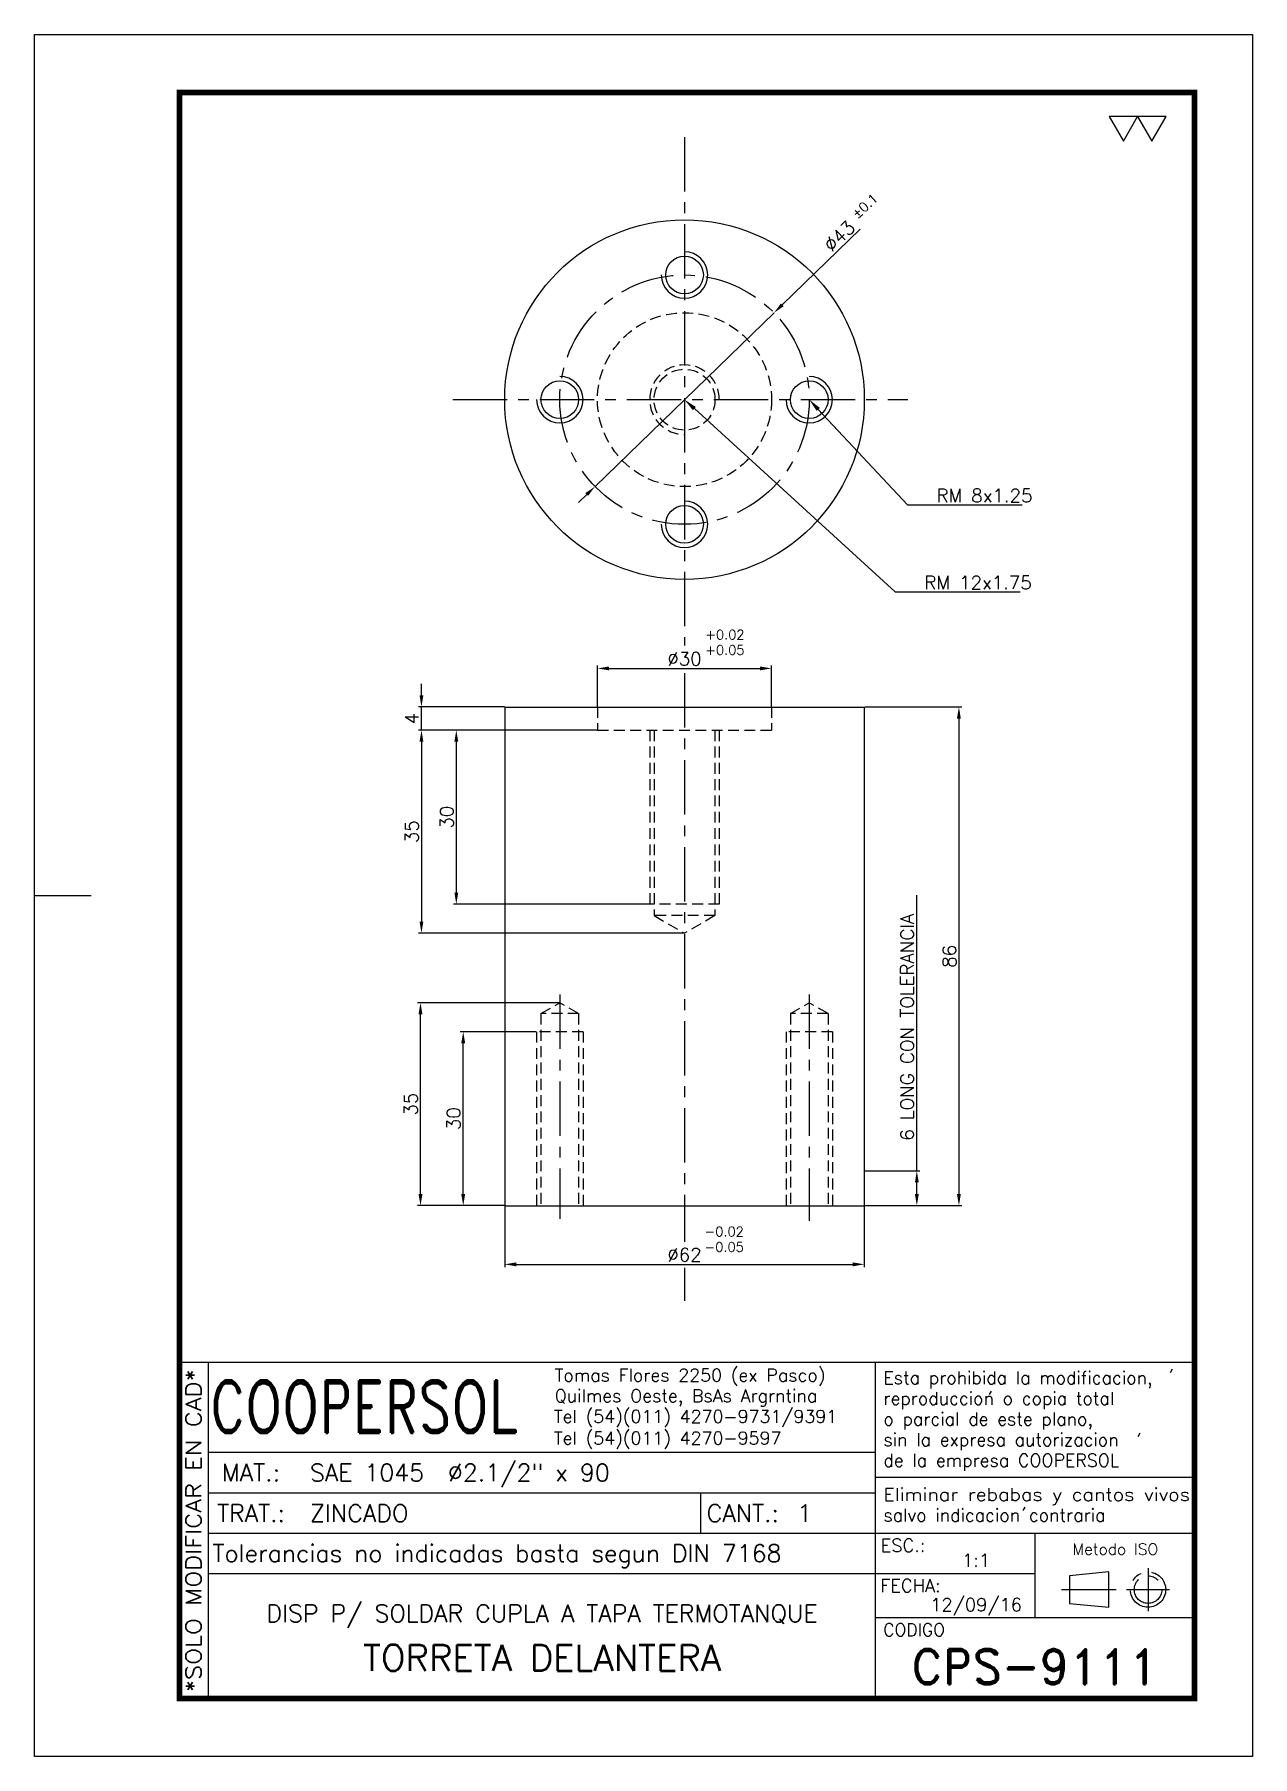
# Model space of a CAD drawing. Extents: x 0 to 210, y 0 to 297.
import ezdxf
from ezdxf import colors
from ezdxf.entities.mleader import LeaderData, LeaderLine
from ezdxf.enums import TextEntityAlignment as Align
from ezdxf.math import Vec2, Vec3

# ---------------------------------------------------------------- set-up
doc = ezdxf.new("R2010")
doc.units = 0
doc.header["$LTSCALE"] = 7.5
doc.header["$MEASUREMENT"] = 0
doc.linetypes.add('CENTER', pattern=[2, 1.25, -0.25, 0.25, -0.25])
doc.linetypes.add('HIDDEN', pattern=[0.375, 0.25, -0.125])
doc.layers.get('0').update_dxf_attribs({"linetype": 'CONTINUOUS'})
doc.layers.get('DEFPOINTS').update_dxf_attribs({"linetype": 'CONTINUOUS'})
for name, color, linetype in [('0-CO', 3, 'CONTINUOUS'), ('1', 1, 'CENTER'), ('CL', 1, 'CENTER'), ('CO', 3, 'CONTINUOUS'), ('FI', 1, 'CONTINUOUS'), ('OC', 1, 'HIDDEN')]:
    doc.layers.add(name, color=color, linetype=linetype)
doc.styles.add('ROMAND', font='ROMAND')
doc.styles.add('ROMANS', font='ROMANS.SHX')
doc.dimstyles.new('1', dxfattribs={"dimtxt": 2.3, "dimasz": 2, "dimexe": 0.5, "dimexo": 0.0625, "dimgap": 0.5, "dimtad": 1, "dimdec": 4, "dimdsep": 46, "dimtxsty": 'ROMANS', "dimcen": -2, "dimclrt": 7, "dimadec": 0, "dimazin": 0, "dimtfac": 0.869565, "dimtdec": 4, "dimtmove": 0, "dimatfit": 3, "dimfxl": 1, "dimtolj": 1, "dimarcsym": 0})

# ---------------------------------------------------------------- blocks, each defined once
blk = doc.blocks.new('A4G')
blk.add_line((0, 148.5), (9.75, 148.5))
blk.add_lwpolyline([(0, 297), (210, 297), (210, 0), (0, 0)], close=True)
at = {"const_width": 1}
blk.add_lwpolyline([(25, 287), (200, 287), (200, 10), (25, 10)], close=True, dxfattribs=at)
blk = doc.blocks.new('*D3')
at = {"layer": 'CO', "color": 0, "lineweight": -2}
for p, q in [((66.72, 183.01), (66.72, 185.01)), ((81.01, 181.01), (66.22, 181.01)), ((66.72, 177.01), (66.72, 181.01)), ((97.01, 177.01), (66.22, 177.01)), ((66.72, 175.01), (66.72, 173.01))]:
    blk.add_line(p, q, dxfattribs=at)
at = {"layer": 'CO', "color": 0}
for points in [[(66.39, 183.01), (67.05, 183.01), (66.72, 181.01)], [(66.39, 175.01), (67.05, 175.01), (66.72, 177.01)]]:
    blk.add_solid(points, dxfattribs=at)
at = {"layer": 'DEFPOINTS', "color": 0}
for p in [(66.72, 181.01), (81.07, 181.01), (97.07, 177.01)]:
    blk.add_point(p, dxfattribs=at)
at = {"layer": 'CO', "color": 7, "insert": (65.07, 179.01), "char_height": 2.3, "attachment_point": 5, "rotation": 90, "style": 'ROMANS'}
blk.add_mtext('\\A1;4', dxfattribs=at)
blk = doc.blocks.new('*D4')
at = {"layer": 'CO', "color": 0, "lineweight": -2}
for p, q in [((97.01, 177.01), (72.23, 177.01)), ((72.73, 175.01), (72.73, 149.01)), ((106.01, 147.01), (72.23, 147.01))]:
    blk.add_line(p, q, dxfattribs=at)
at = {"layer": 'CO', "color": 0}
for points in [[(72.39, 175.01), (73.06, 175.01), (72.73, 177.01)], [(72.39, 149.01), (73.06, 149.01), (72.73, 147.01)]]:
    blk.add_solid(points, dxfattribs=at)
at = {"layer": 'DEFPOINTS', "color": 0}
for p in [(97.07, 177.01), (72.73, 147.01), (106.07, 147.01)]:
    blk.add_point(p, dxfattribs=at)
at = {"layer": 'CO', "color": 7, "insert": (71.08, 162.01), "char_height": 2.3, "attachment_point": 5, "rotation": 90, "style": 'ROMANS'}
blk.add_mtext('\\A1;30', dxfattribs=at)
blk = doc.blocks.new('*D5')
at = {"layer": 'CO', "color": 0, "lineweight": -2}
for p, q in [((97.01, 177.01), (66.22, 177.01)), ((66.72, 175.01), (66.72, 144.01)), ((112.01, 142.01), (66.22, 142.01))]:
    blk.add_line(p, q, dxfattribs=at)
at = {"layer": 'CO', "color": 0}
for points in [[(66.39, 175.01), (67.05, 175.01), (66.72, 177.01)], [(66.39, 144.01), (67.05, 144.01), (66.72, 142.01)]]:
    blk.add_solid(points, dxfattribs=at)
at = {"layer": 'DEFPOINTS', "color": 0}
for p in [(97.07, 177.01), (66.72, 142.01), (112.07, 142.01)]:
    blk.add_point(p, dxfattribs=at)
at = {"layer": 'CO', "color": 7, "insert": (65.07, 159.51), "char_height": 2.3, "attachment_point": 5, "rotation": 90, "style": 'ROMANS'}
blk.add_mtext('\\A1;35', dxfattribs=at)
blk = doc.blocks.new('*D6')
at = {"layer": 'CO', "color": 0, "lineweight": -2}
for p, q in [((86.51, 125.01), (73.42, 125.01)), ((73.92, 97.01), (73.92, 123.01)), ((81.01, 95.01), (73.42, 95.01))]:
    blk.add_line(p, q, dxfattribs=at)
at = {"layer": 'CO', "color": 0}
for points in [[(73.58, 123.01), (74.25, 123.01), (73.92, 125.01)], [(73.58, 97.01), (74.25, 97.01), (73.92, 95.01)]]:
    blk.add_solid(points, dxfattribs=at)
at = {"layer": 'DEFPOINTS', "color": 0}
for p in [(73.92, 125.01), (86.57, 125.01), (81.07, 95.01)]:
    blk.add_point(p, dxfattribs=at)
at = {"layer": 'CO', "color": 7, "insert": (72.27, 110.01), "char_height": 2.3, "attachment_point": 5, "rotation": 90, "style": 'ROMANS'}
blk.add_mtext('\\A1;30', dxfattribs=at)
blk = doc.blocks.new('*D7')
at = {"layer": 'CO', "color": 0, "lineweight": -2}
for p, q in [((90.51, 130.01), (66.05, 130.01)), ((66.55, 97.01), (66.55, 128.01)), ((81.01, 95.01), (66.05, 95.01))]:
    blk.add_line(p, q, dxfattribs=at)
at = {"layer": 'CO', "color": 0}
for points in [[(66.22, 128.01), (66.89, 128.01), (66.55, 130.01)], [(66.22, 97.01), (66.89, 97.01), (66.55, 95.01)]]:
    blk.add_solid(points, dxfattribs=at)
at = {"layer": 'DEFPOINTS', "color": 0}
for p in [(66.55, 130.01), (90.57, 130.01), (81.07, 95.01)]:
    blk.add_point(p, dxfattribs=at)
at = {"layer": 'CO', "color": 7, "insert": (64.9, 112.51), "char_height": 2.3, "attachment_point": 5, "rotation": 90, "style": 'ROMANS'}
blk.add_mtext('\\A1;35', dxfattribs=at)
blk = doc.blocks.new('*D8')
at = {"layer": 'CO', "color": 0, "lineweight": -2}
for p, q in [((143.13, 181.01), (159.88, 181.01)), ((159.38, 179.01), (159.38, 97.01)), ((143.13, 95.01), (159.88, 95.01))]:
    blk.add_line(p, q, dxfattribs=at)
at = {"layer": 'CO', "color": 0}
for points in [[(159.04, 179.01), (159.71, 179.01), (159.38, 181.01)], [(159.04, 97.01), (159.71, 97.01), (159.38, 95.01)]]:
    blk.add_solid(points, dxfattribs=at)
at = {"layer": 'DEFPOINTS', "color": 0}
for p in [(143.07, 181.01), (143.07, 95.01), (159.38, 95.01)]:
    blk.add_point(p, dxfattribs=at)
at = {"layer": 'CO', "color": 7, "insert": (157.73, 138.01), "char_height": 2.3, "attachment_point": 5, "rotation": 90, "style": 'ROMANS'}
blk.add_mtext('\\A1;86', dxfattribs=at)
blk = doc.blocks.new('*D9')
at = {"layer": 'CO', "color": 0, "lineweight": -2}
for p, q in [((81.07, 94.94), (81.07, 84.39)), ((143.07, 94.94), (143.07, 84.39)), ((83.07, 84.89), (141.07, 84.89))]:
    blk.add_line(p, q, dxfattribs=at)
at = {"layer": 'CO', "color": 0}
for points in [[(83.07, 85.22), (83.07, 84.55), (81.07, 84.89)], [(141.07, 85.22), (141.07, 84.55), (143.07, 84.89)]]:
    blk.add_solid(points, dxfattribs=at)
at = {"layer": 'DEFPOINTS', "color": 0}
for p in [(81.07, 95.01), (143.07, 95.01), (143.07, 84.89)]:
    blk.add_point(p, dxfattribs=at)
at = {"layer": 'CO', "color": 7, "insert": (112.07, 86.54), "char_height": 2.3, "attachment_point": 5, "style": 'ROMANS'}
blk.add_mtext('\\A1;%%C62', dxfattribs=at)
blk = doc.blocks.new('*D10')
at = {"layer": 'CO', "color": 0, "lineweight": -2}
for p, q in [((142.36, 263.41), (128.93, 250.38)), ((96.64, 219.04), (127.5, 248.99)), ((95.21, 217.65), (93.77, 216.25))]:
    blk.add_line(p, q, dxfattribs=at)
at = {"layer": 'CO', "color": 0}
for points in [[(128.7, 250.62), (129.17, 250.14), (127.5, 248.99)], [(94.98, 217.89), (95.44, 217.41), (96.64, 219.04)]]:
    blk.add_solid(points, dxfattribs=at)
at = {"layer": 'DEFPOINTS', "color": 0}
for p in [(127.5, 248.99), (96.64, 219.04)]:
    blk.add_point(p, dxfattribs=at)
at = {"layer": 'CO', "color": 7, "insert": (138.77, 262.22), "char_height": 2.3, "attachment_point": 5, "rotation": 44.1453, "style": 'ROMANS'}
blk.add_mtext('\\A1;∅43', dxfattribs=at)
blk = doc.blocks.new('*D11')
at = {"layer": 'CO', "color": 0, "lineweight": -2}
for p, q in [((97.07, 181.07), (97.07, 188.16)), ((99.07, 187.66), (125.07, 187.66)), ((127.07, 181.07), (127.07, 188.16))]:
    blk.add_line(p, q, dxfattribs=at)
at = {"layer": 'CO', "color": 0}
for points in [[(99.07, 188), (99.07, 187.33), (97.07, 187.66)], [(125.07, 188), (125.07, 187.33), (127.07, 187.66)]]:
    blk.add_solid(points, dxfattribs=at)
at = {"layer": 'DEFPOINTS', "color": 0}
for p in [(127.07, 187.66), (97.07, 181.01), (127.07, 181.01)]:
    blk.add_point(p, dxfattribs=at)
at = {"layer": 'CO', "color": 7, "insert": (112.07, 189.31), "char_height": 2.3, "attachment_point": 5, "style": 'ROMANS'}
blk.add_mtext('\\A1;%%C30', dxfattribs=at)
blk = doc.blocks.new('TOL')
at = {"layer": '0-CO', "style": 'ROMANS'}
for tag, p in [('TOLSUP', (2.34, 3.94)), ('TOLINF', (2.34, 1.29))]:
    blk.add_attdef(tag, p, '', height=1.64, dxfattribs=at)
blk = doc.blocks.new('*D12')
at = {"layer": 'CO', "color": 0, "lineweight": -2}
for p, q in [((152.12, 101.01), (152.12, 148.58)), ((143.13, 101.01), (152.62, 101.01)), ((152.12, 97.01), (152.12, 99.01)), ((143.13, 95.01), (152.62, 95.01))]:
    blk.add_line(p, q, dxfattribs=at)
at = {"layer": 'CO', "color": 0}
for points in [[(151.79, 99.01), (152.46, 99.01), (152.12, 101.01)], [(151.79, 97.01), (152.46, 97.01), (152.12, 95.01)]]:
    blk.add_solid(points, dxfattribs=at)
at = {"layer": 'DEFPOINTS', "color": 0}
for p in [(143.07, 101.01), (152.12, 101.01), (143.07, 95.01)]:
    blk.add_point(p, dxfattribs=at)
at = {"layer": 'CO', "color": 7, "insert": (150.47, 125.79), "char_height": 2.3, "attachment_point": 5, "rotation": 90, "style": 'ROMANS'}
blk.add_mtext('\\A1;6 LONG CON TOLERANCIA', dxfattribs=at)
blk = doc.blocks.new('COOPERSOLROT-02')
for p, q in [((0, 58), (175, 58)), ((0, 0), (0, 58)), ((5, 0), (5, 58)), ((120, 0), (120, 58)), ((175, 0), (175, 58)), ((5, 42.5), (120, 42.5)), ((120, 38.19), (175, 38.19)), ((5, 35.5), (120, 35.5)), ((89.89, 28.5), (89.89, 35.5)), ((5, 28.5), (175, 28.5)), ((147.5, 14), (147.5, 28.5)), ((147.5, 21.5), (5, 21.5)), ((120, 14), (175, 14)), ((0, 0), (175, 0))]:
    blk.add_line(p, q)
at = {"color": 1, "linetype": 'CENTER'}
blk.add_line((166.98, 22.51), (166.98, 15.06), dxfattribs=at)
for points in [[(152.09, 18.79), (161.93, 18.79)], [(163.26, 18.79), (170.71, 18.79)]]:
    blk.add_lwpolyline(points, dxfattribs=at)
at = {"layer": '1'}
for points in [[(170.85, 56.26), (171.21, 56.85)], [(139.66, 52.43), (140.02, 53.02)], [(165.28, 45.22), (165.64, 45.81)], [(145.46, 32.42), (145.82, 33.01)]]:
    blk.add_lwpolyline(points, dxfattribs=at)
blk.add_lwpolyline([(160.25, 18.79), (160.25, 21.83), (153.47, 21.16), (153.47, 16.41), (160.25, 15.74)], close=True, dxfattribs=at)
for radius in [3.05, 2.37]:
    blk.add_circle((166.98, 18.79), radius, dxfattribs=at)
at = {"style": 'ROMANS', "width": 0.996387}
blk.add_text('*SOLO MODIFICAR EN CAD*', height=2.7, rotation=90, dxfattribs=at).set_placement((3.77, 1.09), (3.77, 56.81), align=Align.FIT)
at = {"style": 'ROMAND', "width": 0.75}
blk.add_text('COOPERSOL', height=9, dxfattribs=at).set_placement((5.26, 45.85))
at = {"style": 'ROMANS'}
for s, p in [('MAT.:', (7.32, 37.47)), ('TRAT.:', (6.5, 30.47)), ('CANT.:', (90.89, 30.47)), ('Tolerancias no indicadas basta segun DIN 7168', (5.7, 23.56))]:
    blk.add_text(s, height=3, dxfattribs=at).set_placement(p)
for tag, height, style, p in [('CONJUNTO', 2.3, 'ROMANS', (62.5, 17.5)), ('SUBCONJUNTO', 3, 'ROMANS', (62.5, 11.5)), ('DENOMINACION', 4.5, 'ROMANS', (62.5, 4.75)), ('COD-PLA', 6, 'ROMAND', (147.5, 5.5))]:
    blk.add_attdef(tag, text='', height=height, dxfattribs=dict(style=style)).set_placement(p, align=Align.MIDDLE)
at = {"layer": '1', "style": 'ROMANS'}
for s, height, p in [('Tomas Flores 2250 (ex Pasco)', 2.2, (64.69, 54.68)), ('Esta prohibida la modificacion,', 2.2, (121.36, 54.23)), ('Quilmes Oeste, BsAs Argrntina', 2.2, (64.69, 51.12)), ('reproduccion o copia total', 2.2, (121.36, 50.67)), ('Tel (54)(011) 4270-9731/9391', 2.2, (64.55, 47.56)), ('o parcial de este plano,', 2.2, (121.36, 47.11)), ('Tel (54)(011) 4270-9597', 2.2, (64.55, 43.83)), ('sin la expresa autorizacion ', 2.2, (121.36, 43.55)), ('de la empresa COOPERSOL', 2.2, (121.36, 39.99)), ('salvo indicacion contraria', 2.2, (121.36, 30.54)), ('ESC.:', 2.25, (120.89, 25.29)), ('FECHA:', 2.25, (120.81, 18.36)), ('CODIGO', 2.16, (121.33, 10.78))]:
    blk.add_text(s, height=height, dxfattribs=at).set_placement(p)
at = {"layer": '1', "style": 'ROMANS', "width": 0.96139}
blk.add_text('Eliminar rebabas y cantos vivos', height=2.2, dxfattribs=at).set_placement((121.34, 34.1), (174.21, 34.1), align=Align.FIT)
at = {"layer": '1', "style": 'ROMANS'}
blk.add_text('Metodo ISO', height=1.948, dxfattribs=at).set_placement((161.34, 25.77), align=Align.MIDDLE)
for tag, p in [('MAT', (22.51, 37.47)), ('TRAT', (22.51, 30.47)), ('CANT', (106.49, 30.47))]:
    blk.add_attdef(tag, p, '', height=3, dxfattribs=at)
for tag, p in [('ESC', (137.33, 22.73)), ('FECHA', (137.33, 15.06))]:
    blk.add_attdef(tag, text='', height=2.25, dxfattribs=at).set_placement(p, align=Align.CENTER)

msp = doc.modelspace()

# ---------------------------------------------------------------- linework, layer by layer
for p, q in [((81.07181, 181.00637), (81.07181, 95.00637)), ((81.07181, 181.00637), (143.07181, 181.00637)), ((143.07181, 181.00637), (143.07181, 95.00637)), ((81.07181, 95.00637), (143.07181, 95.00637))]:
    msp.add_line(p, q)
for centre, radius in [((112.07181, 234.01345), 31), ((112.07181, 255.51345), 3.25), ((90.57181, 234.01345), 3.25), ((133.57181, 234.01345), 3.25), ((112.07181, 212.51345), 3.25)]:
    msp.add_circle(centre, radius)
at = {"layer": 'CL'}
for p, q in [((112.07181, 279.29679), (112.07181, 191.58695)), ((72.12356, 234.01345), (150.59568, 234.01345)), ((112.07181, 186.85051), (112.07181, 88.76457)), ((90.57181, 131.4287), (90.57181, 92.71908)), ((133.57181, 131.4287), (133.57181, 92.37687)), ((112.07181, 84.28478), (112.07181, 78.6204))]:
    msp.add_line(p, q, dxfattribs=at)
msp.add_circle((112.07181, 234.01345), 21.5, dxfattribs=at)
at = {"layer": 'CO'}
for points in [[(187.74912, 278.60654), (190.19327, 282.83994), (185.30497, 282.83994)], [(192.63743, 278.60654), (195.08158, 282.83994), (190.19327, 282.83994)]]:
    msp.add_lwpolyline(points, close=True, dxfattribs=at)
at = {"layer": 'FI'}
for centre in [(112.07181, 255.51345), (90.57181, 234.01345), (133.57181, 234.01345), (112.07181, 212.51345)]:
    msp.add_arc(centre, 4, 180, 90, dxfattribs=at)
at = {"layer": 'OC'}
for p, q in [((97.07181, 181.00637), (97.07181, 177.00637)), ((127.07181, 181.00637), (127.07181, 177.00637)), ((97.07181, 177.00637), (127.07181, 177.00637)), ((106.07181, 177.00637), (106.07181, 147.00637)), ((106.82181, 177.00637), (106.82181, 145.03746)), ((117.32181, 177.00637), (117.32181, 145.03746)), ((118.07181, 177.00637), (118.07181, 147.00637)), ((118.07181, 147.00637), (106.07181, 147.00637)), ((106.82181, 145.03746), (112.07181, 142.00637)), ((117.32181, 145.03746), (106.82181, 145.03746)), ((117.32181, 145.03746), (112.07181, 142.00637)), ((87.32181, 128.12998), (90.57181, 130.00637)), ((87.32181, 128.12998), (87.32181, 95.00637)), ((93.82181, 128.12998), (87.32181, 128.12998)), ((93.82181, 128.12998), (90.57181, 130.00637)), ((93.82181, 128.12998), (93.82181, 95.00637)), ((130.32181, 128.12998), (133.57181, 130.00637)), ((130.32181, 128.12998), (130.32181, 95.00637)), ((136.82181, 128.12998), (130.32181, 128.12998)), ((136.82181, 128.12998), (133.57181, 130.00637)), ((136.82181, 128.12998), (136.82181, 95.00637)), ((86.57181, 125.00637), (86.57181, 95.00637)), ((94.57181, 125.00637), (86.57181, 125.00637)), ((94.57181, 125.00637), (94.57181, 95.00637)), ((129.57181, 125.00637), (129.57181, 95.00637)), ((137.57181, 125.00637), (129.57181, 125.00637)), ((137.57181, 125.00637), (137.57181, 95.00637))]:
    msp.add_line(p, q, dxfattribs=at)
for radius in [15, 5.25]:
    msp.add_circle((112.07181, 234.01345), radius, dxfattribs=at)
msp.add_arc((112.07181, 234.01345), 6, 0, 270, dxfattribs=at)

# ---------------------------------------------------------------- block references
msp.add_blockref('A4G', (0, 0))
ref = msp.add_blockref('COOPERSOLROT-02', (25, 10))
ref.add_attrib('COD-PLA', 'CPS-9111', dxfattribs={"height": 6, "style": 'ROMAND'}).set_placement((172.5, 15.5), align=Align.MIDDLE)
ref.add_attrib('FECHA', '12/09/16', dxfattribs={"layer": '1', "height": 2.25, "style": 'ROMANS'}).set_placement((162.33468, 25.061), align=Align.CENTER)
ref.add_attrib('MAT', 'SAE 1045  %%c2.1/2" x 90', (47.50529, 47.46815), dxfattribs={"layer": '1', "height": 3, "style": 'ROMANS'})
ref.add_attrib('TRAT', 'ZINCADO', (47.50529, 40.46815), dxfattribs={"layer": '1', "height": 3, "style": 'ROMANS'})
ref.add_attrib('ESC', '1:1', dxfattribs={"layer": '1', "height": 2.25, "style": 'ROMANS'}).set_placement((162.33468, 32.72855), align=Align.CENTER)
ref.add_attrib('CANT', '1', (131.49059, 40.46815), dxfattribs={"layer": '1', "height": 3, "style": 'ROMANS'})
ref.add_attrib('DENOMINACION', 'TORRETA DELANTERA', dxfattribs={"height": 4.5, "style": 'ROMANS'}).set_placement((87.5, 17.03781), align=Align.MIDDLE)
ref.add_attrib('SUBCONJUNTO', 'DISP P/ SOLDAR CUPLA A TAPA TERMOTANQUE', dxfattribs={"height": 3, "style": 'ROMANS'}).set_placement((87.5, 24.47785), align=Align.MIDDLE)
at = {"layer": 'CO'}
ref = msp.add_blockref('TOL', (141.03096, 262.5666), dxfattribs=dict(at, rotation=42.74849675560429))
ref.add_attrib('TOLINF', '%%p0.1', (141.87888, 265.10323), dxfattribs={"layer": '0-CO', "height": 1.636364, "rotation": 42.7484968, "style": 'ROMANS'})
for p, values in [((113.32557, 188.72873), {'TOLINF': '+0.05', 'TOLSUP': '+0.02'}), ((113.20177, 85.76936), {'TOLINF': '-0.05', 'TOLSUP': '-0.02'})]:
    msp.add_blockref('TOL', p, dxfattribs=at).add_auto_attribs(values)

# ---------------------------------------------------------------- dimensions: what is measured, and where the dimension line sits
dim = msp.add_diameter_dim_2p(p1=(96.64394, 219.03912), p2=(127.49968, 248.98779), dimstyle='1', dxfattribs=at)
dim.commit()
dim.dimension.update_dxf_attribs({"geometry": '*D10', "text_midpoint": (139.91674, 261.03983), "dimtype": 163})
for base, p1, p2, picture, middle in [((127.07181, 187.66235), (97.07181, 181.00637), (127.07181, 181.00637), '*D11', (112.07181, 189.31235)), ((143.07181, 84.88698), (81.07181, 95.00637), (143.07181, 95.00637), '*D9', (112.07181, 86.53698))]:
    dim = msp.add_linear_dim(base=base, p1=p1, p2=p2, text='%%C<>', dimstyle='1', dxfattribs=at)
    dim.commit()
    dim.dimension.update_dxf_attribs({"geometry": picture, "text_midpoint": middle})
for base, p1, p2, picture, middle in [((66.72052, 181.00637), (97.07181, 177.00637), (81.07181, 181.00637), '*D3', (65.07052, 179.00637)), ((159.37669, 95.00637), (143.07181, 181.00637), (143.07181, 95.00637), '*D8', (157.72669, 138.00637)), ((66.72052, 142.00637), (97.07181, 177.00637), (112.07181, 142.00637), '*D5', (65.07052, 159.50637)), ((72.72644, 147.00637), (97.07181, 177.00637), (106.07181, 147.00637), '*D4', (71.07644, 162.00637)), ((66.55214, 130.00637), (81.07181, 95.00637), (90.57181, 130.00637), '*D7', (64.90214, 112.50637)), ((73.91796, 125.00637), (81.07181, 95.00637), (86.57181, 125.00637), '*D6', (72.26796, 110.00637))]:
    dim = msp.add_linear_dim(base=base, p1=p1, p2=p2, angle=90, dimstyle='1', dxfattribs=at)
    dim.commit()
    dim.dimension.update_dxf_attribs({"geometry": picture, "text_midpoint": middle})
dim = msp.add_linear_dim(base=(152.12205, 101.00637), p1=(143.07181, 95.00637), p2=(143.07181, 101.00637), angle=90, text='<> LONG CON TOLERANCIA', dimstyle='1', dxfattribs=at)
dim.commit()
dim.dimension.update_dxf_attribs({"geometry": '*D12', "text_midpoint": (150.47205, 125.79446)})

# ---------------------------------------------------------------- leaders
ml = msp.add_multileader_mtext('Standard', dxfattribs=at)
ml.set_content('RM 12x1.75', color=7, style='ROMANS')
ml.set_leader_properties(color=256, linetype='ByLayer', lineweight=-1)
ml.build(insert=Vec2(0, 0))
ml.multileader.update_dxf_attribs({"text_left_attachment_type": 6, "text_right_attachment_type": 5, "dogleg_length": 4, "arrow_head_size": 2.3})
ctx = ml.context
ctx.base_point, ctx.char_height, ctx.arrow_head_size, ctx.landing_gap_size, ctx.plane_origin = Vec3(152.41033, 200.85363), 2.3, 2.3, 1, Vec3(112.07181, 234.01345)
ctx.left_attachment, ctx.right_attachment = 6, 5
notes = []
notes.append((ctx, [(0, (1, 1, 0), (148.41033, 200.85363), (1, 0), 4, [(0, [(112.07181, 234.01345)], 0, [])])]))
ctx.mtext.insert, ctx.mtext.flow_direction = Vec3(153.41033, 203.61363), 5
ml = msp.add_multileader_mtext('Standard', dxfattribs=at)
ml.set_content('RM 8x1.25', color=7, style='ROMANS')
ml.set_leader_properties(color=256, linetype='ByLayer', lineweight=-1)
ml.build(insert=Vec2(0, 0))
ml.multileader.update_dxf_attribs({"text_left_attachment_type": 6, "text_right_attachment_type": 5, "dogleg_length": 4, "arrow_head_size": 2.3})
ctx = ml.context
ctx.base_point, ctx.char_height, ctx.arrow_head_size, ctx.landing_gap_size, ctx.plane_origin = Vec3(154.49563, 215.86071), 2.3, 2.3, 1, Vec3(133.57181, 234.01345)
ctx.left_attachment, ctx.right_attachment = 6, 5
notes.append((ctx, [(0, (1, 1, 0), (150.49563, 215.86071), (1, 0), 4, [(0, [(133.57181, 234.01345)], 0, [])])]))
ctx.mtext.insert, ctx.mtext.flow_direction = Vec3(155.49563, 218.62071), 5
for ctx, leaders in notes:
    for number, flags, end, landing, length, lines in leaders:
        leader = LeaderData()
        leader.index, (leader.has_last_leader_line, leader.has_dogleg_vector, leader.attachment_direction) = number, flags
        leader.last_leader_point, leader.dogleg_vector, leader.dogleg_length = Vec3(end), Vec3(landing), length
        for number, points, colour, breaks in lines:
            line = LeaderLine()
            line.index, line.vertices, line.color, line.breaks = number, Vec3.list(points), colors.encode_raw_color(colour), breaks
            leader.lines.append(line)
        ctx.leaders.append(leader)

doc.saveas('drawing.dxf')
